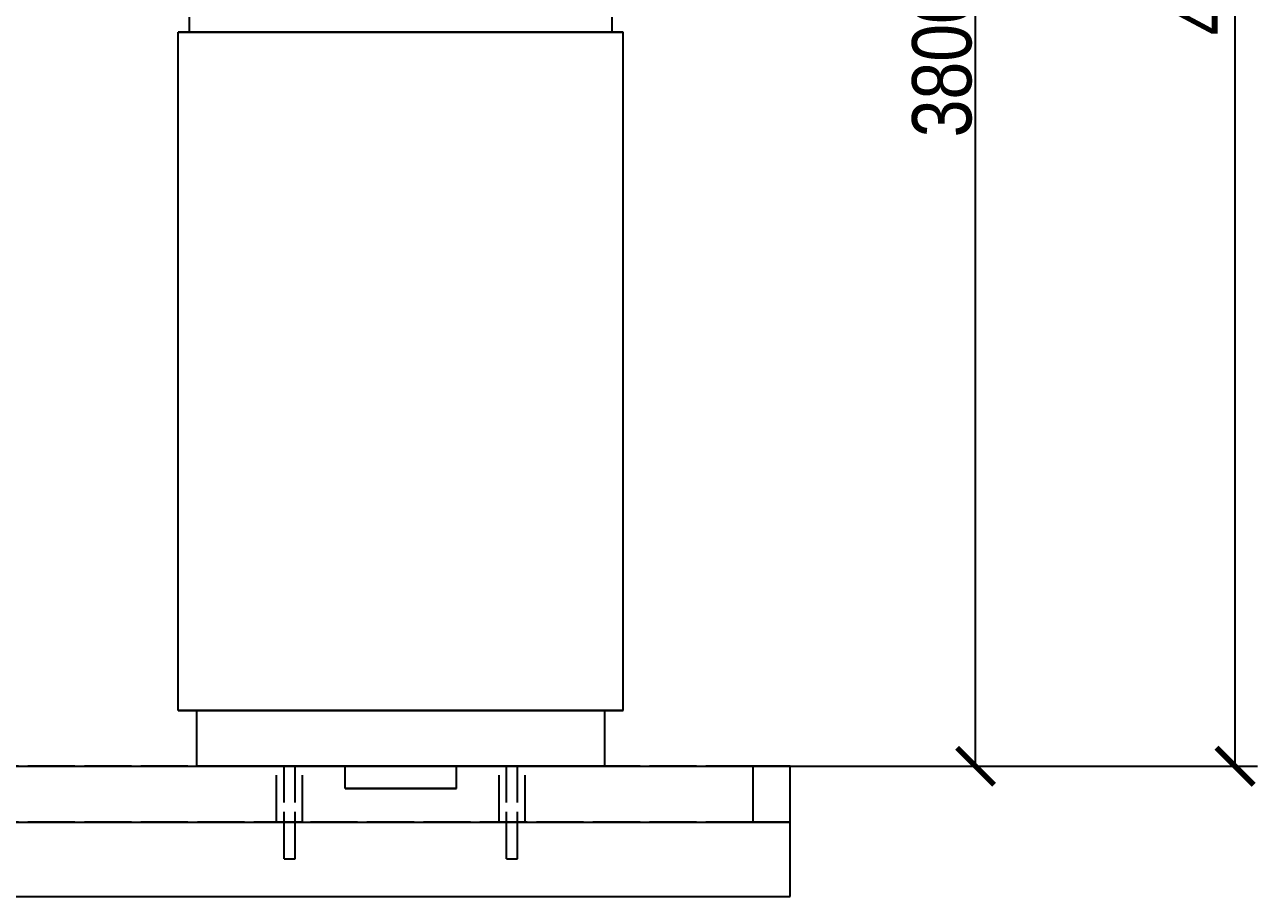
# Model space of a CAD drawing. Header units: millimetres. Extents: x -13 to 161, y -140 to 67.
# Drawn here: x 29.11 to 62.35, y 19.5 to 43.01 of the extents above; entities that cross this region are included whole.
import ezdxf

# ---------------------------------------------------------------- set-up
doc = ezdxf.new("R2010")
doc.units = ezdxf.units.MM
doc.linetypes.add('DASHED', pattern=[1.524, 1.27, -0.254])
for name, color, linetype in [('DIMS', 3, 'CONTINUOUS'), ('HIDDEN', 8, 'DASHED'), ('VISIBLE', 7, 'CONTINUOUS')]:
    doc.layers.add(name, color=color, linetype=linetype)
doc.styles.add('OpenSansCondensed-Light', font='OpenSansCondensed-Light.ttf')
doc.dimstyles.new('EZDXF', dxfattribs={"dimtxt": 0.25, "dimasz": 0.175, "dimexe": 0.375, "dimexo": 0.125, "dimgap": 0.1, "dimtad": 1, "dimlfac": 100, "dimzin": 12, "dimdsep": 46, "dimtxsty": 'OpenSansCondensed-Light', "dimblk": 'ARCHTICK', "dimcen": 2.5, "dimazin": 3, "dimtfac": 0.5, "dimtmove": 2, "dimatfit": 3})

# ---------------------------------------------------------------- blocks, each defined once
blk = doc.blocks.new('_ARCHTICK')
at = {"color": 0, "linetype": 'BYBLOCK', "const_width": 0.15}
blk.add_lwpolyline([(-0.5, -0.5), (0.5, 0.5)], dxfattribs=at)

msp = doc.modelspace()

# ---------------------------------------------------------------- linework, layer by layer
at = {"layer": 'HIDDEN'}
for points in [[(33.25, 42.81), (33.44048, 42.81), (33.63095, 42.81), (33.82143, 42.81), (34.0119, 42.81), (34.20238, 42.81), (34.39286, 42.81), (34.58333, 42.81), (34.77381, 42.81), (34.96429, 42.81), (35.15476, 42.81), (35.34524, 42.81), (35.53571, 42.81), (35.72619, 42.81), (35.91667, 42.81), (36.10714, 42.81), (36.29762, 42.81), (36.4881, 42.81), (36.67857, 42.81), (36.86905, 42.81), (37.05952, 42.81), (37.25, 42.81), (37.44048, 42.81), (37.63095, 42.81), (37.82143, 42.81), (38.0119, 42.81), (38.20238, 42.81), (38.39286, 42.81), (38.58333, 42.81), (38.77381, 42.81), (38.96429, 42.81), (39.15476, 42.81), (39.34524, 42.81), (39.53571, 42.81), (39.72619, 42.81), (39.91667, 42.81), (40.10714, 42.81), (40.29762, 42.81), (40.4881, 42.81), (40.67857, 42.81), (40.86905, 42.81), (41.05952, 42.81), (41.25, 42.81), (41.44048, 42.81), (41.63095, 42.81), (41.82143, 42.81), (42.0119, 42.81), (42.20238, 42.81), (42.39286, 42.81), (42.58333, 42.81), (42.77381, 42.81), (42.96429, 42.81), (43.15476, 42.81), (43.34524, 42.81), (43.53571, 42.81), (43.72619, 42.81), (43.91667, 42.81), (44.10714, 42.81), (44.29762, 42.81), (44.4881, 42.81), (44.67857, 42.81), (44.86905, 42.81), (45.05952, 42.81), (45.25, 42.81)], [(44.95, 42.81), (44.76905, 42.81), (44.5881, 42.81), (44.40714, 42.81), (44.22619, 42.81), (44.04524, 42.81), (43.86429, 42.81), (43.68333, 42.81), (43.50238, 42.81), (43.32143, 42.81), (43.14048, 42.81), (42.95952, 42.81), (42.77857, 42.81), (42.59762, 42.81), (42.41667, 42.81), (42.23571, 42.81), (42.05476, 42.81), (41.87381, 42.81), (41.69286, 42.81), (41.5119, 42.81), (41.33095, 42.81), (41.15, 42.81), (40.96905, 42.81), (40.7881, 42.81), (40.60714, 42.81), (40.42619, 42.81), (40.24524, 42.81), (40.06429, 42.81), (39.88333, 42.81), (39.70238, 42.81), (39.52143, 42.81), (39.34048, 42.81), (39.15952, 42.81), (38.97857, 42.81), (38.79762, 42.81), (38.61667, 42.81), (38.43571, 42.81), (38.25476, 42.81), (38.07381, 42.81), (37.89286, 42.81), (37.7119, 42.81), (37.53095, 42.81), (37.35, 42.81), (37.16905, 42.81), (36.9881, 42.81), (36.80714, 42.81), (36.62619, 42.81), (36.44524, 42.81), (36.26429, 42.81), (36.08333, 42.81), (35.90238, 42.81), (35.72143, 42.81), (35.54048, 42.81), (35.35952, 42.81), (35.17857, 42.81), (34.99762, 42.81), (34.81667, 42.81), (34.63571, 42.81), (34.45476, 42.81), (34.27381, 42.81), (34.09286, 42.81), (33.9119, 42.81), (33.73095, 42.81), (33.55, 42.81)], [(33.55, 42.81), (33.73095, 42.81), (33.9119, 42.81), (34.09286, 42.81), (34.27381, 42.81), (34.45476, 42.81), (34.63571, 42.81), (34.81667, 42.81), (34.99762, 42.81), (35.17857, 42.81), (35.35952, 42.81), (35.54048, 42.81), (35.72143, 42.81), (35.90238, 42.81), (36.08333, 42.81), (36.26429, 42.81), (36.44524, 42.81), (36.62619, 42.81), (36.80714, 42.81), (36.9881, 42.81), (37.16905, 42.81), (37.35, 42.81), (37.53095, 42.81), (37.7119, 42.81), (37.89286, 42.81), (38.07381, 42.81), (38.25476, 42.81), (38.43571, 42.81), (38.61667, 42.81), (38.79762, 42.81), (38.97857, 42.81), (39.15952, 42.81), (39.34048, 42.81), (39.52143, 42.81), (39.70238, 42.81), (39.88333, 42.81), (40.06429, 42.81), (40.24524, 42.81), (40.42619, 42.81), (40.60714, 42.81), (40.7881, 42.81), (40.96905, 42.81), (41.15, 42.81), (41.33095, 42.81), (41.5119, 42.81), (41.69286, 42.81), (41.87381, 42.81), (42.05476, 42.81), (42.23571, 42.81), (42.41667, 42.81), (42.59762, 42.81), (42.77857, 42.81), (42.95952, 42.81), (43.14048, 42.81), (43.32143, 42.81), (43.50238, 42.81), (43.68333, 42.81), (43.86429, 42.81), (44.04524, 42.81), (44.22619, 42.81), (44.40714, 42.81), (44.5881, 42.81), (44.76905, 42.81), (44.95, 42.81)], [(33.25, 24.51), (33.44048, 24.51), (33.63095, 24.51), (33.82143, 24.51), (34.0119, 24.51), (34.20238, 24.51), (34.39286, 24.51), (34.58333, 24.51), (34.77381, 24.51), (34.96429, 24.51), (35.15476, 24.51), (35.34524, 24.51), (35.53571, 24.51), (35.72619, 24.51), (35.91667, 24.51), (36.10714, 24.51), (36.29762, 24.51), (36.4881, 24.51), (36.67857, 24.51), (36.86905, 24.51), (37.05952, 24.51), (37.25, 24.51), (37.44048, 24.51), (37.63095, 24.51), (37.82143, 24.51), (38.0119, 24.51), (38.20238, 24.51), (38.39286, 24.51), (38.58333, 24.51), (38.77381, 24.51), (38.96429, 24.51), (39.15476, 24.51), (39.34524, 24.51), (39.53571, 24.51), (39.72619, 24.51), (39.91667, 24.51), (40.10714, 24.51), (40.29762, 24.51), (40.4881, 24.51), (40.67857, 24.51), (40.86905, 24.51), (41.05952, 24.51), (41.25, 24.51), (41.44048, 24.51), (41.63095, 24.51), (41.82143, 24.51), (42.0119, 24.51), (42.20238, 24.51), (42.39286, 24.51), (42.58333, 24.51), (42.77381, 24.51), (42.96429, 24.51), (43.15476, 24.51), (43.34524, 24.51), (43.53571, 24.51), (43.72619, 24.51), (43.91667, 24.51), (44.10714, 24.51), (44.29762, 24.51), (44.4881, 24.51), (44.67857, 24.51), (44.86905, 24.51), (45.05952, 24.51), (45.25, 24.51)], [(44.75, 24.51), (44.5754, 24.51), (44.40079, 24.51), (44.22619, 24.51), (44.05159, 24.51), (43.87698, 24.51), (43.70238, 24.51), (43.52778, 24.51), (43.35317, 24.51), (43.17857, 24.51), (43.00397, 24.51), (42.82937, 24.51), (42.65476, 24.51), (42.48016, 24.51), (42.30556, 24.51), (42.13095, 24.51), (41.95635, 24.51), (41.78175, 24.51), (41.60714, 24.51), (41.43254, 24.51), (41.25794, 24.51), (41.08333, 24.51), (40.90873, 24.51), (40.73413, 24.51), (40.55952, 24.51), (40.38492, 24.51), (40.21032, 24.51), (40.03571, 24.51), (39.86111, 24.51), (39.68651, 24.51), (39.5119, 24.51), (39.3373, 24.51), (39.1627, 24.51), (38.9881, 24.51), (38.81349, 24.51), (38.63889, 24.51), (38.46429, 24.51), (38.28968, 24.51), (38.11508, 24.51), (37.94048, 24.51), (37.76587, 24.51), (37.59127, 24.51), (37.41667, 24.51), (37.24206, 24.51), (37.06746, 24.51), (36.89286, 24.51), (36.71825, 24.51), (36.54365, 24.51), (36.36905, 24.51), (36.19444, 24.51), (36.01984, 24.51), (35.84524, 24.51), (35.67063, 24.51), (35.49603, 24.51), (35.32143, 24.51), (35.14683, 24.51), (34.97222, 24.51), (34.79762, 24.51), (34.62302, 24.51), (34.44841, 24.51), (34.27381, 24.51), (34.09921, 24.51), (33.9246, 24.51), (33.75, 24.51)], [(33.75, 24.51), (33.9246, 24.51), (34.09921, 24.51), (34.27381, 24.51), (34.44841, 24.51), (34.62302, 24.51), (34.79762, 24.51), (34.97222, 24.51), (35.14683, 24.51), (35.32143, 24.51), (35.49603, 24.51), (35.67063, 24.51), (35.84524, 24.51), (36.01984, 24.51), (36.19444, 24.51), (36.36905, 24.51), (36.54365, 24.51), (36.71825, 24.51), (36.89286, 24.51), (37.06746, 24.51), (37.24206, 24.51), (37.41667, 24.51), (37.59127, 24.51), (37.76587, 24.51), (37.94048, 24.51), (38.11508, 24.51), (38.28968, 24.51), (38.46429, 24.51), (38.63889, 24.51), (38.81349, 24.51), (38.9881, 24.51), (39.1627, 24.51), (39.3373, 24.51), (39.5119, 24.51), (39.68651, 24.51), (39.86111, 24.51), (40.03571, 24.51), (40.21032, 24.51), (40.38492, 24.51), (40.55952, 24.51), (40.73413, 24.51), (40.90873, 24.51), (41.08333, 24.51), (41.25794, 24.51), (41.43254, 24.51), (41.60714, 24.51), (41.78175, 24.51), (41.95635, 24.51), (42.13095, 24.51), (42.30556, 24.51), (42.48016, 24.51), (42.65476, 24.51), (42.82937, 24.51), (43.00397, 24.51), (43.17857, 24.51), (43.35317, 24.51), (43.52778, 24.51), (43.70238, 24.51), (43.87698, 24.51), (44.05159, 24.51), (44.22619, 24.51), (44.40079, 24.51), (44.5754, 24.51), (44.75, 24.51)], [(48.75, 23.01), (1.75, 23.01)], [(44.75, 23.01), (44.5754, 23.01), (44.40079, 23.01), (44.22619, 23.01), (44.05159, 23.01), (43.87698, 23.01), (43.70238, 23.01), (43.52778, 23.01), (43.35317, 23.01), (43.17857, 23.01), (43.00397, 23.01), (42.82937, 23.01), (42.65476, 23.01), (42.48016, 23.01), (42.30556, 23.01), (42.13095, 23.01), (41.95635, 23.01), (41.78175, 23.01), (41.60714, 23.01), (41.43254, 23.01), (41.25794, 23.01), (41.08333, 23.01), (40.90873, 23.01), (40.73413, 23.01), (40.55952, 23.01), (40.38492, 23.01), (40.21032, 23.01), (40.03571, 23.01), (39.86111, 23.01), (39.68651, 23.01), (39.5119, 23.01), (39.3373, 23.01), (39.1627, 23.01), (38.9881, 23.01), (38.81349, 23.01), (38.63889, 23.01), (38.46429, 23.01), (38.28968, 23.01), (38.11508, 23.01), (37.94048, 23.01), (37.76587, 23.01), (37.59127, 23.01), (37.41667, 23.01), (37.24206, 23.01), (37.06746, 23.01), (36.89286, 23.01), (36.71825, 23.01), (36.54365, 23.01), (36.36905, 23.01), (36.19444, 23.01), (36.01984, 23.01), (35.84524, 23.01), (35.67063, 23.01), (35.49603, 23.01), (35.32143, 23.01), (35.14683, 23.01), (34.97222, 23.01), (34.79762, 23.01), (34.62302, 23.01), (34.44841, 23.01), (34.27381, 23.01), (34.09921, 23.01), (33.9246, 23.01), (33.75, 23.01)], [(33.75, 23.01), (33.9246, 23.01), (34.09921, 23.01), (34.27381, 23.01), (34.44841, 23.01), (34.62302, 23.01), (34.79762, 23.01), (34.97222, 23.01), (35.14683, 23.01), (35.32143, 23.01), (35.49603, 23.01), (35.67063, 23.01), (35.84524, 23.01), (36.01984, 23.01), (36.19444, 23.01), (36.36905, 23.01), (36.54365, 23.01), (36.71825, 23.01), (36.89286, 23.01), (37.06746, 23.01), (37.24206, 23.01), (37.41667, 23.01), (37.59127, 23.01), (37.76587, 23.01), (37.94048, 23.01), (38.11508, 23.01), (38.28968, 23.01), (38.46429, 23.01), (38.63889, 23.01), (38.81349, 23.01), (38.9881, 23.01), (39.1627, 23.01), (39.3373, 23.01), (39.5119, 23.01), (39.68651, 23.01), (39.86111, 23.01), (40.03571, 23.01), (40.21032, 23.01), (40.38492, 23.01), (40.55952, 23.01), (40.73413, 23.01), (40.90873, 23.01), (41.08333, 23.01), (41.25794, 23.01), (41.43254, 23.01), (41.60714, 23.01), (41.78175, 23.01), (41.95635, 23.01), (42.13095, 23.01), (42.30556, 23.01), (42.48016, 23.01), (42.65476, 23.01), (42.82937, 23.01), (43.00397, 23.01), (43.17857, 23.01), (43.35317, 23.01), (43.52778, 23.01), (43.70238, 23.01), (43.87698, 23.01), (44.05159, 23.01), (44.22619, 23.01), (44.40079, 23.01), (44.5754, 23.01), (44.75, 23.01)], [(36.6, 23.01), (36.58889, 23.01), (36.57778, 23.01), (36.56667, 23.01), (36.55556, 23.01), (36.54444, 23.01), (36.53333, 23.01), (36.52222, 23.01), (36.51111, 23.01), (36.5, 23.01), (36.48889, 23.01), (36.47778, 23.01), (36.46667, 23.01), (36.45556, 23.01), (36.44444, 23.01), (36.43333, 23.01), (36.42222, 23.01), (36.41111, 23.01), (36.4, 23.01), (36.38889, 23.01), (36.37778, 23.01), (36.36667, 23.01), (36.35556, 23.01), (36.34444, 23.01), (36.33333, 23.01), (36.32222, 23.01), (36.31111, 23.01), (36.3, 23.01), (36.28889, 23.01), (36.27778, 23.01), (36.26667, 23.01), (36.25556, 23.01), (36.24444, 23.01), (36.23333, 23.01), (36.22222, 23.01), (36.21111, 23.01), (36.2, 23.01), (36.18889, 23.01), (36.17778, 23.01), (36.16667, 23.01), (36.15556, 23.01), (36.14444, 23.01), (36.13333, 23.01), (36.12222, 23.01), (36.11111, 23.01), (36.1, 23.01), (36.08889, 23.01), (36.07778, 23.01), (36.06667, 23.01), (36.05556, 23.01), (36.04444, 23.01), (36.03333, 23.01), (36.02222, 23.01), (36.01111, 23.01), (36, 23.01), (35.98889, 23.01), (35.97778, 23.01), (35.96667, 23.01), (35.95556, 23.01), (35.94444, 23.01), (35.93333, 23.01), (35.92222, 23.01), (35.91111, 23.01), (35.9, 23.01)], [(35.9, 23.01), (35.91111, 23.01), (35.92222, 23.01), (35.93333, 23.01), (35.94444, 23.01), (35.95556, 23.01), (35.96667, 23.01), (35.97778, 23.01), (35.98889, 23.01), (36, 23.01), (36.01111, 23.01), (36.02222, 23.01), (36.03333, 23.01), (36.04444, 23.01), (36.05556, 23.01), (36.06667, 23.01), (36.07778, 23.01), (36.08889, 23.01), (36.1, 23.01), (36.11111, 23.01), (36.12222, 23.01), (36.13333, 23.01), (36.14444, 23.01), (36.15556, 23.01), (36.16667, 23.01), (36.17778, 23.01), (36.18889, 23.01), (36.2, 23.01), (36.21111, 23.01), (36.22222, 23.01), (36.23333, 23.01), (36.24444, 23.01), (36.25556, 23.01), (36.26667, 23.01), (36.27778, 23.01), (36.28889, 23.01), (36.3, 23.01), (36.31111, 23.01), (36.32222, 23.01), (36.33333, 23.01), (36.34444, 23.01), (36.35556, 23.01), (36.36667, 23.01), (36.37778, 23.01), (36.38889, 23.01), (36.4, 23.01), (36.41111, 23.01), (36.42222, 23.01), (36.43333, 23.01), (36.44444, 23.01), (36.45556, 23.01), (36.46667, 23.01), (36.47778, 23.01), (36.48889, 23.01), (36.5, 23.01), (36.51111, 23.01), (36.52222, 23.01), (36.53333, 23.01), (36.54444, 23.01), (36.55556, 23.01), (36.56667, 23.01), (36.57778, 23.01), (36.58889, 23.01), (36.6, 23.01)], [(35.9, 21.5), (35.9, 23.01)], [(35.9, 21.5), (35.9, 23.01)], [(36.1, 23.01), (36.4, 23.01)], [(36.1, 23.01), (36.4, 23.01)], [(36.1, 20.51), (36.1, 23.01)], [(36.1, 20.51), (36.1, 23.01)], [(36.4, 20.51), (36.4, 23.01)], [(36.4, 20.51), (36.4, 23.01)], [(36.6, 21.5), (36.6, 23.01)], [(36.6, 21.5), (36.6, 23.01)], [(40.75, 23.01), (40.70238, 23.01), (40.65476, 23.01), (40.60714, 23.01), (40.55952, 23.01), (40.5119, 23.01), (40.46429, 23.01), (40.41667, 23.01), (40.36905, 23.01), (40.32143, 23.01), (40.27381, 23.01), (40.22619, 23.01), (40.17857, 23.01), (40.13095, 23.01), (40.08333, 23.01), (40.03571, 23.01), (39.9881, 23.01), (39.94048, 23.01), (39.89286, 23.01), (39.84524, 23.01), (39.79762, 23.01), (39.75, 23.01), (39.70238, 23.01), (39.65476, 23.01), (39.60714, 23.01), (39.55952, 23.01), (39.5119, 23.01), (39.46429, 23.01), (39.41667, 23.01), (39.36905, 23.01), (39.32143, 23.01), (39.27381, 23.01), (39.22619, 23.01), (39.17857, 23.01), (39.13095, 23.01), (39.08333, 23.01), (39.03571, 23.01), (38.9881, 23.01), (38.94048, 23.01), (38.89286, 23.01), (38.84524, 23.01), (38.79762, 23.01), (38.75, 23.01), (38.70238, 23.01), (38.65476, 23.01), (38.60714, 23.01), (38.55952, 23.01), (38.5119, 23.01), (38.46429, 23.01), (38.41667, 23.01), (38.36905, 23.01), (38.32143, 23.01), (38.27381, 23.01), (38.22619, 23.01), (38.17857, 23.01), (38.13095, 23.01), (38.08333, 23.01), (38.03571, 23.01), (37.9881, 23.01), (37.94048, 23.01), (37.89286, 23.01), (37.84524, 23.01), (37.79762, 23.01), (37.75, 23.01)], [(37.75, 23.01), (37.79762, 23.01), (37.84524, 23.01), (37.89286, 23.01), (37.94048, 23.01), (37.9881, 23.01), (38.03571, 23.01), (38.08333, 23.01), (38.13095, 23.01), (38.17857, 23.01), (38.22619, 23.01), (38.27381, 23.01), (38.32143, 23.01), (38.36905, 23.01), (38.41667, 23.01), (38.46429, 23.01), (38.5119, 23.01), (38.55952, 23.01), (38.60714, 23.01), (38.65476, 23.01), (38.70238, 23.01), (38.75, 23.01), (38.79762, 23.01), (38.84524, 23.01), (38.89286, 23.01), (38.94048, 23.01), (38.9881, 23.01), (39.03571, 23.01), (39.08333, 23.01), (39.13095, 23.01), (39.17857, 23.01), (39.22619, 23.01), (39.27381, 23.01), (39.32143, 23.01), (39.36905, 23.01), (39.41667, 23.01), (39.46429, 23.01), (39.5119, 23.01), (39.55952, 23.01), (39.60714, 23.01), (39.65476, 23.01), (39.70238, 23.01), (39.75, 23.01), (39.79762, 23.01), (39.84524, 23.01), (39.89286, 23.01), (39.94048, 23.01), (39.9881, 23.01), (40.03571, 23.01), (40.08333, 23.01), (40.13095, 23.01), (40.17857, 23.01), (40.22619, 23.01), (40.27381, 23.01), (40.32143, 23.01), (40.36905, 23.01), (40.41667, 23.01), (40.46429, 23.01), (40.5119, 23.01), (40.55952, 23.01), (40.60714, 23.01), (40.65476, 23.01), (40.70238, 23.01), (40.75, 23.01)], [(37.75, 22.41), (37.75, 23.01)], [(40.75, 22.41), (40.75, 23.01)], [(42.6, 23.01), (42.58889, 23.01), (42.57778, 23.01), (42.56667, 23.01), (42.55556, 23.01), (42.54444, 23.01), (42.53333, 23.01), (42.52222, 23.01), (42.51111, 23.01), (42.5, 23.01), (42.48889, 23.01), (42.47778, 23.01), (42.46667, 23.01), (42.45556, 23.01), (42.44444, 23.01), (42.43333, 23.01), (42.42222, 23.01), (42.41111, 23.01), (42.4, 23.01), (42.38889, 23.01), (42.37778, 23.01), (42.36667, 23.01), (42.35556, 23.01), (42.34444, 23.01), (42.33333, 23.01), (42.32222, 23.01), (42.31111, 23.01), (42.3, 23.01), (42.28889, 23.01), (42.27778, 23.01), (42.26667, 23.01), (42.25556, 23.01), (42.24444, 23.01), (42.23333, 23.01), (42.22222, 23.01), (42.21111, 23.01), (42.2, 23.01), (42.18889, 23.01), (42.17778, 23.01), (42.16667, 23.01), (42.15556, 23.01), (42.14444, 23.01), (42.13333, 23.01), (42.12222, 23.01), (42.11111, 23.01), (42.1, 23.01), (42.08889, 23.01), (42.07778, 23.01), (42.06667, 23.01), (42.05556, 23.01), (42.04444, 23.01), (42.03333, 23.01), (42.02222, 23.01), (42.01111, 23.01), (42, 23.01), (41.98889, 23.01), (41.97778, 23.01), (41.96667, 23.01), (41.95556, 23.01), (41.94444, 23.01), (41.93333, 23.01), (41.92222, 23.01), (41.91111, 23.01), (41.9, 23.01)], [(41.9, 23.01), (41.91111, 23.01), (41.92222, 23.01), (41.93333, 23.01), (41.94444, 23.01), (41.95556, 23.01), (41.96667, 23.01), (41.97778, 23.01), (41.98889, 23.01), (42, 23.01), (42.01111, 23.01), (42.02222, 23.01), (42.03333, 23.01), (42.04444, 23.01), (42.05556, 23.01), (42.06667, 23.01), (42.07778, 23.01), (42.08889, 23.01), (42.1, 23.01), (42.11111, 23.01), (42.12222, 23.01), (42.13333, 23.01), (42.14444, 23.01), (42.15556, 23.01), (42.16667, 23.01), (42.17778, 23.01), (42.18889, 23.01), (42.2, 23.01), (42.21111, 23.01), (42.22222, 23.01), (42.23333, 23.01), (42.24444, 23.01), (42.25556, 23.01), (42.26667, 23.01), (42.27778, 23.01), (42.28889, 23.01), (42.3, 23.01), (42.31111, 23.01), (42.32222, 23.01), (42.33333, 23.01), (42.34444, 23.01), (42.35556, 23.01), (42.36667, 23.01), (42.37778, 23.01), (42.38889, 23.01), (42.4, 23.01), (42.41111, 23.01), (42.42222, 23.01), (42.43333, 23.01), (42.44444, 23.01), (42.45556, 23.01), (42.46667, 23.01), (42.47778, 23.01), (42.48889, 23.01), (42.5, 23.01), (42.51111, 23.01), (42.52222, 23.01), (42.53333, 23.01), (42.54444, 23.01), (42.55556, 23.01), (42.56667, 23.01), (42.57778, 23.01), (42.58889, 23.01), (42.6, 23.01)], [(41.9, 21.5), (41.9, 23.01)], [(41.9, 21.5), (41.9, 23.01)], [(42.1, 23.01), (42.4, 23.01)], [(42.1, 23.01), (42.4, 23.01)], [(42.1, 20.51), (42.1, 23.01)], [(42.1, 20.51), (42.1, 23.01)], [(42.4, 20.51), (42.4, 23.01)], [(42.4, 20.51), (42.4, 23.01)], [(42.6, 21.5), (42.6, 23.01)], [(42.6, 21.5), (42.6, 23.01)], [(49.75, 23.01), (49.73413, 23.01), (49.71825, 23.01), (49.70238, 23.01), (49.68651, 23.01), (49.67063, 23.01), (49.65476, 23.01), (49.63889, 23.01), (49.62302, 23.01), (49.60714, 23.01), (49.59127, 23.01), (49.5754, 23.01), (49.55952, 23.01), (49.54365, 23.01), (49.52778, 23.01), (49.5119, 23.01), (49.49603, 23.01), (49.48016, 23.01), (49.46429, 23.01), (49.44841, 23.01), (49.43254, 23.01), (49.41667, 23.01), (49.40079, 23.01), (49.38492, 23.01), (49.36905, 23.01), (49.35317, 23.01), (49.3373, 23.01), (49.32143, 23.01), (49.30556, 23.01), (49.28968, 23.01), (49.27381, 23.01), (49.25794, 23.01), (49.24206, 23.01), (49.22619, 23.01), (49.21032, 23.01), (49.19444, 23.01), (49.17857, 23.01), (49.1627, 23.01), (49.14683, 23.01), (49.13095, 23.01), (49.11508, 23.01), (49.09921, 23.01), (49.08333, 23.01), (49.06746, 23.01), (49.05159, 23.01), (49.03571, 23.01), (49.01984, 23.01), (49.00397, 23.01), (48.9881, 23.01), (48.97222, 23.01), (48.95635, 23.01), (48.94048, 23.01), (48.9246, 23.01), (48.90873, 23.01), (48.89286, 23.01), (48.87698, 23.01), (48.86111, 23.01), (48.84524, 23.01), (48.82937, 23.01), (48.81349, 23.01), (48.79762, 23.01), (48.78175, 23.01), (48.76587, 23.01), (48.75, 23.01)], [(48.75, 21.5), (48.75, 23.01)], [(49.75, 21.5), (49.75, 23.01)], [(40.75, 22.41), (40.70238, 22.41), (40.65476, 22.41), (40.60714, 22.41), (40.55952, 22.41), (40.5119, 22.41), (40.46429, 22.41), (40.41667, 22.41), (40.36905, 22.41), (40.32143, 22.41), (40.27381, 22.41), (40.22619, 22.41), (40.17857, 22.41), (40.13095, 22.41), (40.08333, 22.41), (40.03571, 22.41), (39.9881, 22.41), (39.94048, 22.41), (39.89286, 22.41), (39.84524, 22.41), (39.79762, 22.41), (39.75, 22.41), (39.70238, 22.41), (39.65476, 22.41), (39.60714, 22.41), (39.55952, 22.41), (39.5119, 22.41), (39.46429, 22.41), (39.41667, 22.41), (39.36905, 22.41), (39.32143, 22.41), (39.27381, 22.41), (39.22619, 22.41), (39.17857, 22.41), (39.13095, 22.41), (39.08333, 22.41), (39.03571, 22.41), (38.9881, 22.41), (38.94048, 22.41), (38.89286, 22.41), (38.84524, 22.41), (38.79762, 22.41), (38.75, 22.41), (38.70238, 22.41), (38.65476, 22.41), (38.60714, 22.41), (38.55952, 22.41), (38.5119, 22.41), (38.46429, 22.41), (38.41667, 22.41), (38.36905, 22.41), (38.32143, 22.41), (38.27381, 22.41), (38.22619, 22.41), (38.17857, 22.41), (38.13095, 22.41), (38.08333, 22.41), (38.03571, 22.41), (37.9881, 22.41), (37.94048, 22.41), (37.89286, 22.41), (37.84524, 22.41), (37.79762, 22.41), (37.75, 22.41)], [(37.75, 22.41), (37.79762, 22.41), (37.84524, 22.41), (37.89286, 22.41), (37.94048, 22.41), (37.9881, 22.41), (38.03571, 22.41), (38.08333, 22.41), (38.13095, 22.41), (38.17857, 22.41), (38.22619, 22.41), (38.27381, 22.41), (38.32143, 22.41), (38.36905, 22.41), (38.41667, 22.41), (38.46429, 22.41), (38.5119, 22.41), (38.55952, 22.41), (38.60714, 22.41), (38.65476, 22.41), (38.70238, 22.41), (38.75, 22.41), (38.79762, 22.41), (38.84524, 22.41), (38.89286, 22.41), (38.94048, 22.41), (38.9881, 22.41), (39.03571, 22.41), (39.08333, 22.41), (39.13095, 22.41), (39.17857, 22.41), (39.22619, 22.41), (39.27381, 22.41), (39.32143, 22.41), (39.36905, 22.41), (39.41667, 22.41), (39.46429, 22.41), (39.5119, 22.41), (39.55952, 22.41), (39.60714, 22.41), (39.65476, 22.41), (39.70238, 22.41), (39.75, 22.41), (39.79762, 22.41), (39.84524, 22.41), (39.89286, 22.41), (39.94048, 22.41), (39.9881, 22.41), (40.03571, 22.41), (40.08333, 22.41), (40.13095, 22.41), (40.17857, 22.41), (40.22619, 22.41), (40.27381, 22.41), (40.32143, 22.41), (40.36905, 22.41), (40.41667, 22.41), (40.46429, 22.41), (40.5119, 22.41), (40.55952, 22.41), (40.60714, 22.41), (40.65476, 22.41), (40.70238, 22.41), (40.75, 22.41)], [(0.75, 21.5), (49.75, 21.5)], [(0.75, 21.5), (49.75, 21.5)], [(48.75, 21.5), (1.75, 21.5)], [(36.6, 21.5), (36.58889, 21.5), (36.57778, 21.5), (36.56667, 21.5), (36.55556, 21.5), (36.54444, 21.5), (36.53333, 21.5), (36.52222, 21.5), (36.51111, 21.5), (36.5, 21.5), (36.48889, 21.5), (36.47778, 21.5), (36.46667, 21.5), (36.45556, 21.5), (36.44444, 21.5), (36.43333, 21.5), (36.42222, 21.5), (36.41111, 21.5), (36.4, 21.5), (36.38889, 21.5), (36.37778, 21.5), (36.36667, 21.5), (36.35556, 21.5), (36.34444, 21.5), (36.33333, 21.5), (36.32222, 21.5), (36.31111, 21.5), (36.3, 21.5), (36.28889, 21.5), (36.27778, 21.5), (36.26667, 21.5), (36.25556, 21.5), (36.24444, 21.5), (36.23333, 21.5), (36.22222, 21.5), (36.21111, 21.5), (36.2, 21.5), (36.18889, 21.5), (36.17778, 21.5), (36.16667, 21.5), (36.15556, 21.5), (36.14444, 21.5), (36.13333, 21.5), (36.12222, 21.5), (36.11111, 21.5), (36.1, 21.5), (36.08889, 21.5), (36.07778, 21.5), (36.06667, 21.5), (36.05556, 21.5), (36.04444, 21.5), (36.03333, 21.5), (36.02222, 21.5), (36.01111, 21.5), (36, 21.5), (35.98889, 21.5), (35.97778, 21.5), (35.96667, 21.5), (35.95556, 21.5), (35.94444, 21.5), (35.93333, 21.5), (35.92222, 21.5), (35.91111, 21.5), (35.9, 21.5)], [(35.9, 21.5), (35.91111, 21.5), (35.92222, 21.5), (35.93333, 21.5), (35.94444, 21.5), (35.95556, 21.5), (35.96667, 21.5), (35.97778, 21.5), (35.98889, 21.5), (36, 21.5), (36.01111, 21.5), (36.02222, 21.5), (36.03333, 21.5), (36.04444, 21.5), (36.05556, 21.5), (36.06667, 21.5), (36.07778, 21.5), (36.08889, 21.5), (36.1, 21.5), (36.11111, 21.5), (36.12222, 21.5), (36.13333, 21.5), (36.14444, 21.5), (36.15556, 21.5), (36.16667, 21.5), (36.17778, 21.5), (36.18889, 21.5), (36.2, 21.5), (36.21111, 21.5), (36.22222, 21.5), (36.23333, 21.5), (36.24444, 21.5), (36.25556, 21.5), (36.26667, 21.5), (36.27778, 21.5), (36.28889, 21.5), (36.3, 21.5), (36.31111, 21.5), (36.32222, 21.5), (36.33333, 21.5), (36.34444, 21.5), (36.35556, 21.5), (36.36667, 21.5), (36.37778, 21.5), (36.38889, 21.5), (36.4, 21.5), (36.41111, 21.5), (36.42222, 21.5), (36.43333, 21.5), (36.44444, 21.5), (36.45556, 21.5), (36.46667, 21.5), (36.47778, 21.5), (36.48889, 21.5), (36.5, 21.5), (36.51111, 21.5), (36.52222, 21.5), (36.53333, 21.5), (36.54444, 21.5), (36.55556, 21.5), (36.56667, 21.5), (36.57778, 21.5), (36.58889, 21.5), (36.6, 21.5)], [(42.6, 21.5), (42.58889, 21.5), (42.57778, 21.5), (42.56667, 21.5), (42.55556, 21.5), (42.54444, 21.5), (42.53333, 21.5), (42.52222, 21.5), (42.51111, 21.5), (42.5, 21.5), (42.48889, 21.5), (42.47778, 21.5), (42.46667, 21.5), (42.45556, 21.5), (42.44444, 21.5), (42.43333, 21.5), (42.42222, 21.5), (42.41111, 21.5), (42.4, 21.5), (42.38889, 21.5), (42.37778, 21.5), (42.36667, 21.5), (42.35556, 21.5), (42.34444, 21.5), (42.33333, 21.5), (42.32222, 21.5), (42.31111, 21.5), (42.3, 21.5), (42.28889, 21.5), (42.27778, 21.5), (42.26667, 21.5), (42.25556, 21.5), (42.24444, 21.5), (42.23333, 21.5), (42.22222, 21.5), (42.21111, 21.5), (42.2, 21.5), (42.18889, 21.5), (42.17778, 21.5), (42.16667, 21.5), (42.15556, 21.5), (42.14444, 21.5), (42.13333, 21.5), (42.12222, 21.5), (42.11111, 21.5), (42.1, 21.5), (42.08889, 21.5), (42.07778, 21.5), (42.06667, 21.5), (42.05556, 21.5), (42.04444, 21.5), (42.03333, 21.5), (42.02222, 21.5), (42.01111, 21.5), (42, 21.5), (41.98889, 21.5), (41.97778, 21.5), (41.96667, 21.5), (41.95556, 21.5), (41.94444, 21.5), (41.93333, 21.5), (41.92222, 21.5), (41.91111, 21.5), (41.9, 21.5)], [(41.9, 21.5), (41.91111, 21.5), (41.92222, 21.5), (41.93333, 21.5), (41.94444, 21.5), (41.95556, 21.5), (41.96667, 21.5), (41.97778, 21.5), (41.98889, 21.5), (42, 21.5), (42.01111, 21.5), (42.02222, 21.5), (42.03333, 21.5), (42.04444, 21.5), (42.05556, 21.5), (42.06667, 21.5), (42.07778, 21.5), (42.08889, 21.5), (42.1, 21.5), (42.11111, 21.5), (42.12222, 21.5), (42.13333, 21.5), (42.14444, 21.5), (42.15556, 21.5), (42.16667, 21.5), (42.17778, 21.5), (42.18889, 21.5), (42.2, 21.5), (42.21111, 21.5), (42.22222, 21.5), (42.23333, 21.5), (42.24444, 21.5), (42.25556, 21.5), (42.26667, 21.5), (42.27778, 21.5), (42.28889, 21.5), (42.3, 21.5), (42.31111, 21.5), (42.32222, 21.5), (42.33333, 21.5), (42.34444, 21.5), (42.35556, 21.5), (42.36667, 21.5), (42.37778, 21.5), (42.38889, 21.5), (42.4, 21.5), (42.41111, 21.5), (42.42222, 21.5), (42.43333, 21.5), (42.44444, 21.5), (42.45556, 21.5), (42.46667, 21.5), (42.47778, 21.5), (42.48889, 21.5), (42.5, 21.5), (42.51111, 21.5), (42.52222, 21.5), (42.53333, 21.5), (42.54444, 21.5), (42.55556, 21.5), (42.56667, 21.5), (42.57778, 21.5), (42.58889, 21.5), (42.6, 21.5)], [(49.75, 21.5), (49.73413, 21.5), (49.71825, 21.5), (49.70238, 21.5), (49.68651, 21.5), (49.67063, 21.5), (49.65476, 21.5), (49.63889, 21.5), (49.62302, 21.5), (49.60714, 21.5), (49.59127, 21.5), (49.5754, 21.5), (49.55952, 21.5), (49.54365, 21.5), (49.52778, 21.5), (49.5119, 21.5), (49.49603, 21.5), (49.48016, 21.5), (49.46429, 21.5), (49.44841, 21.5), (49.43254, 21.5), (49.41667, 21.5), (49.40079, 21.5), (49.38492, 21.5), (49.36905, 21.5), (49.35317, 21.5), (49.3373, 21.5), (49.32143, 21.5), (49.30556, 21.5), (49.28968, 21.5), (49.27381, 21.5), (49.25794, 21.5), (49.24206, 21.5), (49.22619, 21.5), (49.21032, 21.5), (49.19444, 21.5), (49.17857, 21.5), (49.1627, 21.5), (49.14683, 21.5), (49.13095, 21.5), (49.11508, 21.5), (49.09921, 21.5), (49.08333, 21.5), (49.06746, 21.5), (49.05159, 21.5), (49.03571, 21.5), (49.01984, 21.5), (49.00397, 21.5), (48.9881, 21.5), (48.97222, 21.5), (48.95635, 21.5), (48.94048, 21.5), (48.9246, 21.5), (48.90873, 21.5), (48.89286, 21.5), (48.87698, 21.5), (48.86111, 21.5), (48.84524, 21.5), (48.82937, 21.5), (48.81349, 21.5), (48.79762, 21.5), (48.78175, 21.5), (48.76587, 21.5), (48.75, 21.5)], [(49.75, 19.5), (49.75, 21.5)], [(36.1, 20.51), (36.4, 20.51)], [(36.1, 20.51), (36.4, 20.51)], [(42.1, 20.51), (42.4, 20.51)], [(42.1, 20.51), (42.4, 20.51)], [(0.75, 19.5), (49.75, 19.5)]]:
    msp.add_lwpolyline(points, dxfattribs=at)
at = {"layer": 'VISIBLE'}
for points in [[(33.55, 42.81), (33.55, 43.21)], [(44.95, 42.81), (44.95, 43.21)], [(45.25, 42.81), (45.05952, 42.81), (44.86905, 42.81), (44.67857, 42.81), (44.4881, 42.81), (44.29762, 42.81), (44.10714, 42.81), (43.91667, 42.81), (43.72619, 42.81), (43.53571, 42.81), (43.34524, 42.81), (43.15476, 42.81), (42.96429, 42.81), (42.77381, 42.81), (42.58333, 42.81), (42.39286, 42.81), (42.20238, 42.81), (42.0119, 42.81), (41.82143, 42.81), (41.63095, 42.81), (41.44048, 42.81), (41.25, 42.81), (41.05952, 42.81), (40.86905, 42.81), (40.67857, 42.81), (40.4881, 42.81), (40.29762, 42.81), (40.10714, 42.81), (39.91667, 42.81), (39.72619, 42.81), (39.53571, 42.81), (39.34524, 42.81), (39.15476, 42.81), (38.96429, 42.81), (38.77381, 42.81), (38.58333, 42.81), (38.39286, 42.81), (38.20238, 42.81), (38.0119, 42.81), (37.82143, 42.81), (37.63095, 42.81), (37.44048, 42.81), (37.25, 42.81), (37.05952, 42.81), (36.86905, 42.81), (36.67857, 42.81), (36.4881, 42.81), (36.29762, 42.81), (36.10714, 42.81), (35.91667, 42.81), (35.72619, 42.81), (35.53571, 42.81), (35.34524, 42.81), (35.15476, 42.81), (34.96429, 42.81), (34.77381, 42.81), (34.58333, 42.81), (34.39286, 42.81), (34.20238, 42.81), (34.0119, 42.81), (33.82143, 42.81), (33.63095, 42.81), (33.44048, 42.81), (33.25, 42.81)], [(33.25, 24.51), (33.25, 42.81)], [(45.25, 24.51), (45.25, 42.81)], [(45.25, 24.51), (45.05952, 24.51), (44.86905, 24.51), (44.67857, 24.51), (44.4881, 24.51), (44.29762, 24.51), (44.10714, 24.51), (43.91667, 24.51), (43.72619, 24.51), (43.53571, 24.51), (43.34524, 24.51), (43.15476, 24.51), (42.96429, 24.51), (42.77381, 24.51), (42.58333, 24.51), (42.39286, 24.51), (42.20238, 24.51), (42.0119, 24.51), (41.82143, 24.51), (41.63095, 24.51), (41.44048, 24.51), (41.25, 24.51), (41.05952, 24.51), (40.86905, 24.51), (40.67857, 24.51), (40.4881, 24.51), (40.29762, 24.51), (40.10714, 24.51), (39.91667, 24.51), (39.72619, 24.51), (39.53571, 24.51), (39.34524, 24.51), (39.15476, 24.51), (38.96429, 24.51), (38.77381, 24.51), (38.58333, 24.51), (38.39286, 24.51), (38.20238, 24.51), (38.0119, 24.51), (37.82143, 24.51), (37.63095, 24.51), (37.44048, 24.51), (37.25, 24.51), (37.05952, 24.51), (36.86905, 24.51), (36.67857, 24.51), (36.4881, 24.51), (36.29762, 24.51), (36.10714, 24.51), (35.91667, 24.51), (35.72619, 24.51), (35.53571, 24.51), (35.34524, 24.51), (35.15476, 24.51), (34.96429, 24.51), (34.77381, 24.51), (34.58333, 24.51), (34.39286, 24.51), (34.20238, 24.51), (34.0119, 24.51), (33.82143, 24.51), (33.63095, 24.51), (33.44048, 24.51), (33.25, 24.51)], [(33.75, 23.01), (33.75, 24.51)], [(44.75, 23.01), (44.75, 24.51)], [(1.75, 23.01), (48.75, 23.01)], [(48.75, 23.01), (48.76587, 23.01), (48.78175, 23.01), (48.79762, 23.01), (48.81349, 23.01), (48.82937, 23.01), (48.84524, 23.01), (48.86111, 23.01), (48.87698, 23.01), (48.89286, 23.01), (48.90873, 23.01), (48.9246, 23.01), (48.94048, 23.01), (48.95635, 23.01), (48.97222, 23.01), (48.9881, 23.01), (49.00397, 23.01), (49.01984, 23.01), (49.03571, 23.01), (49.05159, 23.01), (49.06746, 23.01), (49.08333, 23.01), (49.09921, 23.01), (49.11508, 23.01), (49.13095, 23.01), (49.14683, 23.01), (49.1627, 23.01), (49.17857, 23.01), (49.19444, 23.01), (49.21032, 23.01), (49.22619, 23.01), (49.24206, 23.01), (49.25794, 23.01), (49.27381, 23.01), (49.28968, 23.01), (49.30556, 23.01), (49.32143, 23.01), (49.3373, 23.01), (49.35317, 23.01), (49.36905, 23.01), (49.38492, 23.01), (49.40079, 23.01), (49.41667, 23.01), (49.43254, 23.01), (49.44841, 23.01), (49.46429, 23.01), (49.48016, 23.01), (49.49603, 23.01), (49.5119, 23.01), (49.52778, 23.01), (49.54365, 23.01), (49.55952, 23.01), (49.5754, 23.01), (49.59127, 23.01), (49.60714, 23.01), (49.62302, 23.01), (49.63889, 23.01), (49.65476, 23.01), (49.67063, 23.01), (49.68651, 23.01), (49.70238, 23.01), (49.71825, 23.01), (49.73413, 23.01), (49.75, 23.01)], [(48.75, 21.5), (48.75, 23.01)], [(49.75, 21.5), (49.75, 23.01)], [(1.75, 21.5), (48.75, 21.5)], [(48.75, 21.5), (48.76587, 21.5), (48.78175, 21.5), (48.79762, 21.5), (48.81349, 21.5), (48.82937, 21.5), (48.84524, 21.5), (48.86111, 21.5), (48.87698, 21.5), (48.89286, 21.5), (48.90873, 21.5), (48.9246, 21.5), (48.94048, 21.5), (48.95635, 21.5), (48.97222, 21.5), (48.9881, 21.5), (49.00397, 21.5), (49.01984, 21.5), (49.03571, 21.5), (49.05159, 21.5), (49.06746, 21.5), (49.08333, 21.5), (49.09921, 21.5), (49.11508, 21.5), (49.13095, 21.5), (49.14683, 21.5), (49.1627, 21.5), (49.17857, 21.5), (49.19444, 21.5), (49.21032, 21.5), (49.22619, 21.5), (49.24206, 21.5), (49.25794, 21.5), (49.27381, 21.5), (49.28968, 21.5), (49.30556, 21.5), (49.32143, 21.5), (49.3373, 21.5), (49.35317, 21.5), (49.36905, 21.5), (49.38492, 21.5), (49.40079, 21.5), (49.41667, 21.5), (49.43254, 21.5), (49.44841, 21.5), (49.46429, 21.5), (49.48016, 21.5), (49.49603, 21.5), (49.5119, 21.5), (49.52778, 21.5), (49.54365, 21.5), (49.55952, 21.5), (49.5754, 21.5), (49.59127, 21.5), (49.60714, 21.5), (49.62302, 21.5), (49.63889, 21.5), (49.65476, 21.5), (49.67063, 21.5), (49.68651, 21.5), (49.70238, 21.5), (49.71825, 21.5), (49.73413, 21.5), (49.75, 21.5)], [(49.75, 19.5), (49.75, 21.5)], [(0.75, 19.5), (49.75, 19.5)]]:
    msp.add_lwpolyline(points, dxfattribs=at)

# ---------------------------------------------------------------- dimensions: what is measured, and where the dimension line sits
at = {"layer": 'DIMS'}
for base, p2 in [((61.75, 23.01), (45.25, 66.51)), ((54.75, 23.01), (45.25, 61.01))]:
    msp.add_linear_dim(base=base, p1=(45.25, 23.01), p2=p2, angle=90, dimstyle='EZDXF', override={"dimtxt": 1.6, "dimasz": 1, "dimexe": 0.6, "dimexo": 0.5, "dimdec": 2}, dxfattribs=at).render()

doc.saveas('drawing.dxf')
